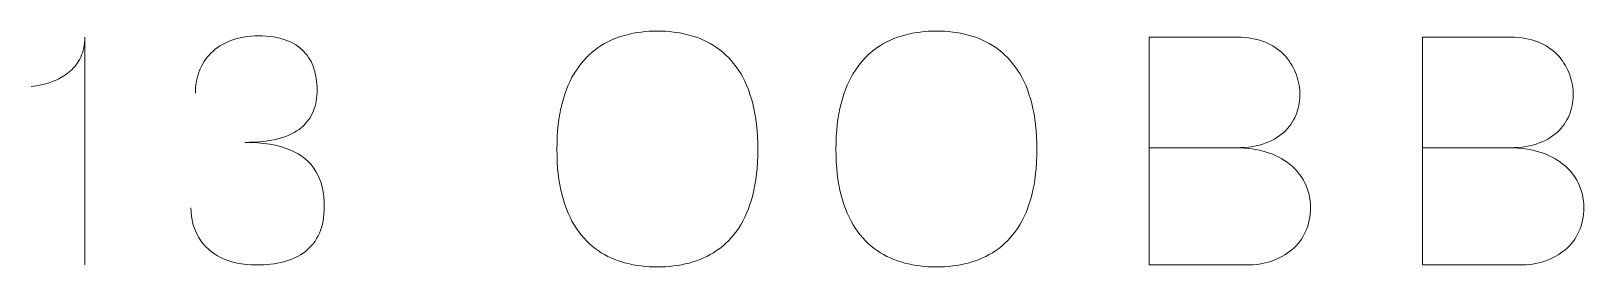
# Model space of a CAD drawing. Header units: centimetres. Extents: x -34 to 90, y -76 to 139.
# Drawn here: x 43.462 to 47.623, y 7.334 to 7.966 of the extents above; entities that cross this region are included whole.
import ezdxf

# ---------------------------------------------------------------- set-up
doc = ezdxf.new("R2010")
doc.units = ezdxf.units.CM
doc.header["$MEASUREMENT"] = 0
doc.layers.add('Layer 1', color=7, linetype='Continuous')

msp = doc.modelspace()

# ---------------------------------------------------------------- linework, layer by layer
at = {"layer": 'Layer 1', "color": 30, "lineweight": 9}
for points, knots in [([(43.60641, 7.33927), (43.60641, 7.33927), (43.60641, 7.94972), (43.60641, 7.94972), (43.60641, 7.94972), (43.60627, 7.92898), (43.6026, 7.9112), (43.59555, 7.89638), (43.59555, 7.89638), (43.58863, 7.88142), (43.57946, 7.86914), (43.56817, 7.85927), (43.56817, 7.85927), (43.55688, 7.84939), (43.54475, 7.84149), (43.53177, 7.83556), (43.53177, 7.83556), (43.51878, 7.82977), (43.50622, 7.8254), (43.49409, 7.82272), (43.49409, 7.82272), (43.48181, 7.8199), (43.47137, 7.8182), (43.46248, 7.81764), (43.46248, 7.81764), (43.47137, 7.8182), (43.48181, 7.8199), (43.49409, 7.82272), (43.49409, 7.82272), (43.50622, 7.8254), (43.51878, 7.82977), (43.53177, 7.83556), (43.53177, 7.83556), (43.54475, 7.84149), (43.55688, 7.84939), (43.56817, 7.85927), (43.56817, 7.85927), (43.57946, 7.86914), (43.58863, 7.88142), (43.59555, 7.89638), (43.59555, 7.89638), (43.6026, 7.9112), (43.60627, 7.92898), (43.60641, 7.94972), (43.60641, 7.94972), (43.60641, 7.94972), (43.60641, 7.33927), (43.60641, 7.33927)], [0, 0, 0, 0, 0.0833333, 0.0833333, 0.0833333, 0.0833333, 0.1666667, 0.1666667, 0.1666667, 0.1666667, 0.25, 0.25, 0.25, 0.25, 0.3333333, 0.3333333, 0.3333333, 0.3333333, 0.4166667, 0.4166667, 0.4166667, 0.4166667, 0.5, 0.5, 0.5, 0.5, 0.5833333, 0.5833333, 0.5833333, 0.5833333, 0.6666667, 0.6666667, 0.6666667, 0.6666667, 0.75, 0.75, 0.75, 0.75, 0.8333333, 0.8333333, 0.8333333, 0.8333333, 0.9166667, 0.9166667, 0.9166667, 0.9166667, 1, 1, 1, 1]), ([(43.8909, 7.49252), (43.89104, 7.46204), (43.8981, 7.43551), (43.91207, 7.41251), (43.91207, 7.41251), (43.92604, 7.38965), (43.94593, 7.37173), (43.9719, 7.35888), (43.9719, 7.35888), (43.99786, 7.34604), (44.02905, 7.33955), (44.06531, 7.33927), (44.06531, 7.33927), (44.09255, 7.33927), (44.11724, 7.34209), (44.13968, 7.34802), (44.13968, 7.34802), (44.16198, 7.35395), (44.18117, 7.36312), (44.19739, 7.37568), (44.19739, 7.37568), (44.21362, 7.38824), (44.22604, 7.40446), (44.23493, 7.42422), (44.23493, 7.42422), (44.24368, 7.44412), (44.24805, 7.46796), (44.2482, 7.4959), (44.2482, 7.4959), (44.24834, 7.53316), (44.24072, 7.56463), (44.22562, 7.59017), (44.22562, 7.59017), (44.21052, 7.61571), (44.18709, 7.6349), (44.15563, 7.64802), (44.15563, 7.64802), (44.12416, 7.66115), (44.0838, 7.66778), (44.03483, 7.66778), (44.03483, 7.66778), (44.07138, 7.66764), (44.102, 7.67102), (44.12698, 7.67794), (44.12698, 7.67794), (44.15182, 7.68485), (44.17171, 7.69459), (44.18667, 7.70729), (44.18667, 7.70729), (44.20163, 7.71985), (44.21249, 7.73481), (44.21898, 7.75202), (44.21898, 7.75202), (44.22562, 7.7691), (44.22886, 7.78786), (44.22872, 7.80833), (44.22872, 7.80833), (44.22886, 7.82879), (44.22604, 7.8477), (44.2204, 7.86519), (44.2204, 7.86519), (44.21489, 7.88269), (44.20586, 7.89807), (44.19358, 7.9112), (44.19358, 7.9112), (44.18131, 7.92432), (44.16508, 7.93462), (44.14518, 7.94196), (44.14518, 7.94196), (44.12515, 7.9493), (44.10073, 7.95296), (44.07209, 7.95311), (44.07209, 7.95311), (44.04358, 7.95296), (44.01861, 7.94873), (43.99744, 7.94055), (43.99744, 7.94055), (43.97613, 7.93236), (43.95863, 7.92121), (43.94452, 7.90696), (43.94452, 7.90696), (43.93055, 7.89271), (43.92011, 7.87648), (43.9132, 7.85814), (43.9132, 7.85814), (43.90614, 7.83979), (43.90275, 7.82032), (43.90275, 7.79986), (43.90275, 7.79986), (43.90275, 7.82032), (43.90614, 7.83979), (43.9132, 7.85814), (43.9132, 7.85814), (43.92011, 7.87648), (43.93055, 7.89271), (43.94452, 7.90696), (43.94452, 7.90696), (43.95863, 7.92121), (43.97613, 7.93236), (43.99744, 7.94055), (43.99744, 7.94055), (44.01861, 7.94873), (44.04358, 7.95296), (44.07209, 7.95311), (44.07209, 7.95311), (44.10073, 7.95296), (44.12515, 7.9493), (44.14518, 7.94196), (44.14518, 7.94196), (44.16508, 7.93462), (44.18131, 7.92432), (44.19358, 7.9112), (44.19358, 7.9112), (44.20586, 7.89807), (44.21489, 7.88269), (44.2204, 7.86519), (44.2204, 7.86519), (44.22604, 7.8477), (44.22886, 7.82879), (44.22872, 7.80833), (44.22872, 7.80833), (44.22886, 7.78786), (44.22562, 7.7691), (44.21898, 7.75202), (44.21898, 7.75202), (44.21249, 7.73481), (44.20163, 7.71985), (44.18667, 7.70729), (44.18667, 7.70729), (44.17171, 7.69459), (44.15182, 7.68485), (44.12698, 7.67794), (44.12698, 7.67794), (44.102, 7.67102), (44.07138, 7.66764), (44.03483, 7.66778), (44.03483, 7.66778), (44.0838, 7.66778), (44.12416, 7.66115), (44.15563, 7.64802), (44.15563, 7.64802), (44.18709, 7.6349), (44.21052, 7.61571), (44.22562, 7.59017), (44.22562, 7.59017), (44.24072, 7.56463), (44.24834, 7.53316), (44.2482, 7.4959), (44.2482, 7.4959), (44.24805, 7.46796), (44.24368, 7.44412), (44.23493, 7.42422), (44.23493, 7.42422), (44.22604, 7.40446), (44.21362, 7.38824), (44.19739, 7.37568), (44.19739, 7.37568), (44.18117, 7.36312), (44.16198, 7.35395), (44.13968, 7.34802), (44.13968, 7.34802), (44.11724, 7.34209), (44.09255, 7.33927), (44.06531, 7.33927), (44.06531, 7.33927), (44.02905, 7.33955), (43.99786, 7.34604), (43.9719, 7.35888), (43.9719, 7.35888), (43.94593, 7.37173), (43.92604, 7.38965), (43.91207, 7.41251), (43.91207, 7.41251), (43.8981, 7.43551), (43.89104, 7.46204), (43.8909, 7.49252)], [0, 0, 0, 0, 0.0227273, 0.0227273, 0.0227273, 0.0227273, 0.0454545, 0.0454545, 0.0454545, 0.0454545, 0.0681818, 0.0681818, 0.0681818, 0.0681818, 0.0909091, 0.0909091, 0.0909091, 0.0909091, 0.1136364, 0.1136364, 0.1136364, 0.1136364, 0.1363636, 0.1363636, 0.1363636, 0.1363636, 0.1590909, 0.1590909, 0.1590909, 0.1590909, 0.1818182, 0.1818182, 0.1818182, 0.1818182, 0.2045455, 0.2045455, 0.2045455, 0.2045455, 0.2272727, 0.2272727, 0.2272727, 0.2272727, 0.25, 0.25, 0.25, 0.25, 0.2727273, 0.2727273, 0.2727273, 0.2727273, 0.2954545, 0.2954545, 0.2954545, 0.2954545, 0.3181818, 0.3181818, 0.3181818, 0.3181818, 0.3409091, 0.3409091, 0.3409091, 0.3409091, 0.3636364, 0.3636364, 0.3636364, 0.3636364, 0.3863636, 0.3863636, 0.3863636, 0.3863636, 0.4090909, 0.4090909, 0.4090909, 0.4090909, 0.4318182, 0.4318182, 0.4318182, 0.4318182, 0.4545455, 0.4545455, 0.4545455, 0.4545455, 0.4772727, 0.4772727, 0.4772727, 0.4772727, 0.5, 0.5, 0.5, 0.5, 0.5227273, 0.5227273, 0.5227273, 0.5227273, 0.5454545, 0.5454545, 0.5454545, 0.5454545, 0.5681818, 0.5681818, 0.5681818, 0.5681818, 0.5909091, 0.5909091, 0.5909091, 0.5909091, 0.6136364, 0.6136364, 0.6136364, 0.6136364, 0.6363636, 0.6363636, 0.6363636, 0.6363636, 0.6590909, 0.6590909, 0.6590909, 0.6590909, 0.6818182, 0.6818182, 0.6818182, 0.6818182, 0.7045455, 0.7045455, 0.7045455, 0.7045455, 0.7272727, 0.7272727, 0.7272727, 0.7272727, 0.75, 0.75, 0.75, 0.75, 0.7727273, 0.7727273, 0.7727273, 0.7727273, 0.7954545, 0.7954545, 0.7954545, 0.7954545, 0.8181818, 0.8181818, 0.8181818, 0.8181818, 0.8409091, 0.8409091, 0.8409091, 0.8409091, 0.8636364, 0.8636364, 0.8636364, 0.8636364, 0.8863636, 0.8863636, 0.8863636, 0.8863636, 0.9090909, 0.9090909, 0.9090909, 0.9090909, 0.9318182, 0.9318182, 0.9318182, 0.9318182, 0.9545455, 0.9545455, 0.9545455, 0.9545455, 0.9772727, 0.9772727, 0.9772727, 0.9772727, 1, 1, 1, 1]), ([(45.14059, 7.33419), (45.17037, 7.33405), (45.19859, 7.33758), (45.22554, 7.34449), (45.22554, 7.34449), (45.25235, 7.35155), (45.27691, 7.36255), (45.29934, 7.37779), (45.29934, 7.37779), (45.32178, 7.39289), (45.34125, 7.41279), (45.35776, 7.43734), (45.35776, 7.43734), (45.37427, 7.4619), (45.38697, 7.49167), (45.396, 7.52667), (45.396, 7.52667), (45.40518, 7.56166), (45.40969, 7.60244), (45.40983, 7.64915), (45.40983, 7.64915), (45.40969, 7.69586), (45.40518, 7.73664), (45.396, 7.77178), (45.396, 7.77178), (45.38697, 7.80691), (45.37427, 7.83683), (45.35776, 7.86152), (45.35776, 7.86152), (45.34125, 7.88622), (45.32178, 7.90626), (45.29934, 7.92164), (45.29934, 7.92164), (45.27691, 7.93702), (45.25235, 7.94817), (45.22554, 7.95536), (45.22554, 7.95536), (45.19859, 7.96242), (45.17037, 7.96595), (45.14059, 7.96581), (45.14059, 7.96581), (45.11082, 7.96595), (45.08259, 7.96242), (45.05564, 7.95536), (45.05564, 7.95536), (45.02883, 7.94817), (45.00428, 7.93702), (44.98184, 7.92164), (44.98184, 7.92164), (44.9594, 7.90626), (44.93993, 7.88622), (44.92342, 7.86152), (44.92342, 7.86152), (44.90691, 7.83683), (44.89421, 7.80691), (44.88518, 7.77178), (44.88518, 7.77178), (44.87601, 7.73664), (44.87149, 7.69586), (44.87135, 7.64915), (44.87135, 7.64915), (44.87149, 7.60244), (44.87601, 7.56166), (44.88518, 7.52667), (44.88518, 7.52667), (44.89421, 7.49167), (44.90691, 7.4619), (44.92342, 7.43734), (44.92342, 7.43734), (44.93993, 7.41279), (44.9594, 7.39289), (44.98184, 7.37779), (44.98184, 7.37779), (45.00428, 7.36255), (45.02883, 7.35155), (45.05564, 7.34449), (45.05564, 7.34449), (45.08259, 7.33758), (45.11082, 7.33405), (45.14059, 7.33419)], [0, 0, 0, 0, 0.05, 0.05, 0.05, 0.05, 0.1, 0.1, 0.1, 0.1, 0.15, 0.15, 0.15, 0.15, 0.2, 0.2, 0.2, 0.2, 0.25, 0.25, 0.25, 0.25, 0.3, 0.3, 0.3, 0.3, 0.35, 0.35, 0.35, 0.35, 0.4, 0.4, 0.4, 0.4, 0.45, 0.45, 0.45, 0.45, 0.5, 0.5, 0.5, 0.5, 0.55, 0.55, 0.55, 0.55, 0.6, 0.6, 0.6, 0.6, 0.65, 0.65, 0.65, 0.65, 0.7, 0.7, 0.7, 0.7, 0.75, 0.75, 0.75, 0.75, 0.8, 0.8, 0.8, 0.8, 0.85, 0.85, 0.85, 0.85, 0.9, 0.9, 0.9, 0.9, 0.95, 0.95, 0.95, 0.95, 1, 1, 1, 1]), ([(45.14059, 7.33419), (45.17037, 7.33405), (45.19859, 7.33758), (45.22554, 7.34449), (45.22554, 7.34449), (45.25235, 7.35155), (45.27691, 7.36255), (45.29934, 7.37779), (45.29934, 7.37779), (45.32178, 7.39289), (45.34125, 7.41279), (45.35776, 7.43734), (45.35776, 7.43734), (45.37427, 7.4619), (45.38697, 7.49167), (45.396, 7.52667), (45.396, 7.52667), (45.40518, 7.56166), (45.40969, 7.60244), (45.40983, 7.64915), (45.40983, 7.64915), (45.40969, 7.69586), (45.40518, 7.73664), (45.396, 7.77178), (45.396, 7.77178), (45.38697, 7.80691), (45.37427, 7.83683), (45.35776, 7.86152), (45.35776, 7.86152), (45.34125, 7.88622), (45.32178, 7.90626), (45.29934, 7.92164), (45.29934, 7.92164), (45.27691, 7.93702), (45.25235, 7.94817), (45.22554, 7.95536), (45.22554, 7.95536), (45.19859, 7.96242), (45.17037, 7.96595), (45.14059, 7.96581), (45.14059, 7.96581), (45.11082, 7.96595), (45.08259, 7.96242), (45.05564, 7.95536), (45.05564, 7.95536), (45.02883, 7.94817), (45.00428, 7.93702), (44.98184, 7.92164), (44.98184, 7.92164), (44.9594, 7.90626), (44.93993, 7.88622), (44.92342, 7.86152), (44.92342, 7.86152), (44.90691, 7.83683), (44.89421, 7.80691), (44.88518, 7.77178), (44.88518, 7.77178), (44.87601, 7.73664), (44.87149, 7.69586), (44.87135, 7.64915), (44.87135, 7.64915), (44.87149, 7.60244), (44.87601, 7.56166), (44.88518, 7.52667), (44.88518, 7.52667), (44.89421, 7.49167), (44.90691, 7.4619), (44.92342, 7.43734), (44.92342, 7.43734), (44.93993, 7.41279), (44.9594, 7.39289), (44.98184, 7.37779), (44.98184, 7.37779), (45.00428, 7.36255), (45.02883, 7.35155), (45.05564, 7.34449), (45.05564, 7.34449), (45.08259, 7.33758), (45.11082, 7.33405), (45.14059, 7.33419)], [0, 0, 0, 0, 0.05, 0.05, 0.05, 0.05, 0.1, 0.1, 0.1, 0.1, 0.15, 0.15, 0.15, 0.15, 0.2, 0.2, 0.2, 0.2, 0.25, 0.25, 0.25, 0.25, 0.3, 0.3, 0.3, 0.3, 0.35, 0.35, 0.35, 0.35, 0.4, 0.4, 0.4, 0.4, 0.45, 0.45, 0.45, 0.45, 0.5, 0.5, 0.5, 0.5, 0.55, 0.55, 0.55, 0.55, 0.6, 0.6, 0.6, 0.6, 0.65, 0.65, 0.65, 0.65, 0.7, 0.7, 0.7, 0.7, 0.75, 0.75, 0.75, 0.75, 0.8, 0.8, 0.8, 0.8, 0.85, 0.85, 0.85, 0.85, 0.9, 0.9, 0.9, 0.9, 0.95, 0.95, 0.95, 0.95, 1, 1, 1, 1]), ([(45.8882, 7.33419), (45.91798, 7.33405), (45.9462, 7.33758), (45.97315, 7.34449), (45.97315, 7.34449), (45.99996, 7.35155), (46.02452, 7.36255), (46.04695, 7.37779), (46.04695, 7.37779), (46.06939, 7.39289), (46.08886, 7.41279), (46.10537, 7.43734), (46.10537, 7.43734), (46.12188, 7.4619), (46.13458, 7.49167), (46.14361, 7.52667), (46.14361, 7.52667), (46.15279, 7.56166), (46.1573, 7.60244), (46.15744, 7.64915), (46.15744, 7.64915), (46.1573, 7.69586), (46.15279, 7.73664), (46.14361, 7.77178), (46.14361, 7.77178), (46.13458, 7.80691), (46.12188, 7.83683), (46.10537, 7.86152), (46.10537, 7.86152), (46.08886, 7.88622), (46.06939, 7.90626), (46.04695, 7.92164), (46.04695, 7.92164), (46.02452, 7.93702), (45.99996, 7.94817), (45.97315, 7.95536), (45.97315, 7.95536), (45.9462, 7.96242), (45.91798, 7.96595), (45.8882, 7.96581), (45.8882, 7.96581), (45.85843, 7.96595), (45.8302, 7.96242), (45.80325, 7.95536), (45.80325, 7.95536), (45.77644, 7.94817), (45.75189, 7.93702), (45.72945, 7.92164), (45.72945, 7.92164), (45.70701, 7.90626), (45.68754, 7.88622), (45.67103, 7.86152), (45.67103, 7.86152), (45.65452, 7.83683), (45.64182, 7.80691), (45.63279, 7.77178), (45.63279, 7.77178), (45.62362, 7.73664), (45.6191, 7.69586), (45.61896, 7.64915), (45.61896, 7.64915), (45.6191, 7.60244), (45.62362, 7.56166), (45.63279, 7.52667), (45.63279, 7.52667), (45.64182, 7.49167), (45.65452, 7.4619), (45.67103, 7.43734), (45.67103, 7.43734), (45.68754, 7.41279), (45.70701, 7.39289), (45.72945, 7.37779), (45.72945, 7.37779), (45.75189, 7.36255), (45.77644, 7.35155), (45.80325, 7.34449), (45.80325, 7.34449), (45.8302, 7.33758), (45.85843, 7.33405), (45.8882, 7.33419)], [0, 0, 0, 0, 0.05, 0.05, 0.05, 0.05, 0.1, 0.1, 0.1, 0.1, 0.15, 0.15, 0.15, 0.15, 0.2, 0.2, 0.2, 0.2, 0.25, 0.25, 0.25, 0.25, 0.3, 0.3, 0.3, 0.3, 0.35, 0.35, 0.35, 0.35, 0.4, 0.4, 0.4, 0.4, 0.45, 0.45, 0.45, 0.45, 0.5, 0.5, 0.5, 0.5, 0.55, 0.55, 0.55, 0.55, 0.6, 0.6, 0.6, 0.6, 0.65, 0.65, 0.65, 0.65, 0.7, 0.7, 0.7, 0.7, 0.75, 0.75, 0.75, 0.75, 0.8, 0.8, 0.8, 0.8, 0.85, 0.85, 0.85, 0.85, 0.9, 0.9, 0.9, 0.9, 0.95, 0.95, 0.95, 0.95, 1, 1, 1, 1]), ([(45.8882, 7.33419), (45.91798, 7.33405), (45.9462, 7.33758), (45.97315, 7.34449), (45.97315, 7.34449), (45.99996, 7.35155), (46.02452, 7.36255), (46.04695, 7.37779), (46.04695, 7.37779), (46.06939, 7.39289), (46.08886, 7.41279), (46.10537, 7.43734), (46.10537, 7.43734), (46.12188, 7.4619), (46.13458, 7.49167), (46.14361, 7.52667), (46.14361, 7.52667), (46.15279, 7.56166), (46.1573, 7.60244), (46.15744, 7.64915), (46.15744, 7.64915), (46.1573, 7.69586), (46.15279, 7.73664), (46.14361, 7.77178), (46.14361, 7.77178), (46.13458, 7.80691), (46.12188, 7.83683), (46.10537, 7.86152), (46.10537, 7.86152), (46.08886, 7.88622), (46.06939, 7.90626), (46.04695, 7.92164), (46.04695, 7.92164), (46.02452, 7.93702), (45.99996, 7.94817), (45.97315, 7.95536), (45.97315, 7.95536), (45.9462, 7.96242), (45.91798, 7.96595), (45.8882, 7.96581), (45.8882, 7.96581), (45.85843, 7.96595), (45.8302, 7.96242), (45.80325, 7.95536), (45.80325, 7.95536), (45.77644, 7.94817), (45.75189, 7.93702), (45.72945, 7.92164), (45.72945, 7.92164), (45.70701, 7.90626), (45.68754, 7.88622), (45.67103, 7.86152), (45.67103, 7.86152), (45.65452, 7.83683), (45.64182, 7.80691), (45.63279, 7.77178), (45.63279, 7.77178), (45.62362, 7.73664), (45.6191, 7.69586), (45.61896, 7.64915), (45.61896, 7.64915), (45.6191, 7.60244), (45.62362, 7.56166), (45.63279, 7.52667), (45.63279, 7.52667), (45.64182, 7.49167), (45.65452, 7.4619), (45.67103, 7.43734), (45.67103, 7.43734), (45.68754, 7.41279), (45.70701, 7.39289), (45.72945, 7.37779), (45.72945, 7.37779), (45.75189, 7.36255), (45.77644, 7.35155), (45.80325, 7.34449), (45.80325, 7.34449), (45.8302, 7.33758), (45.85843, 7.33405), (45.8882, 7.33419)], [0, 0, 0, 0, 0.05, 0.05, 0.05, 0.05, 0.1, 0.1, 0.1, 0.1, 0.15, 0.15, 0.15, 0.15, 0.2, 0.2, 0.2, 0.2, 0.25, 0.25, 0.25, 0.25, 0.3, 0.3, 0.3, 0.3, 0.35, 0.35, 0.35, 0.35, 0.4, 0.4, 0.4, 0.4, 0.45, 0.45, 0.45, 0.45, 0.5, 0.5, 0.5, 0.5, 0.55, 0.55, 0.55, 0.55, 0.6, 0.6, 0.6, 0.6, 0.65, 0.65, 0.65, 0.65, 0.7, 0.7, 0.7, 0.7, 0.75, 0.75, 0.75, 0.75, 0.8, 0.8, 0.8, 0.8, 0.85, 0.85, 0.85, 0.85, 0.9, 0.9, 0.9, 0.9, 0.95, 0.95, 0.95, 0.95, 1, 1, 1, 1]), ([(46.45801, 7.65338), (46.45801, 7.65338), (46.69254, 7.65338), (46.69254, 7.65338), (46.69254, 7.65338), (46.72302, 7.65353), (46.74898, 7.65776), (46.77086, 7.66608), (46.77086, 7.66608), (46.79259, 7.67427), (46.81023, 7.68542), (46.82391, 7.69939), (46.82391, 7.69939), (46.8376, 7.71336), (46.84748, 7.72916), (46.85369, 7.74666), (46.85369, 7.74666), (46.85976, 7.76402), (46.86258, 7.78208), (46.86187, 7.80071), (46.86187, 7.80071), (46.86103, 7.81933), (46.85707, 7.83739), (46.85002, 7.85503), (46.85002, 7.85503), (46.8431, 7.87267), (46.83266, 7.88862), (46.81897, 7.90287), (46.81897, 7.90287), (46.80529, 7.91712), (46.78821, 7.92841), (46.76747, 7.93674), (46.76747, 7.93674), (46.74673, 7.9452), (46.72231, 7.94958), (46.69423, 7.94972), (46.69423, 7.94972), (46.69423, 7.94972), (46.45801, 7.94972), (46.45801, 7.94972), (46.45801, 7.94972), (46.45801, 7.94972), (46.45801, 7.33927), (46.45801, 7.33927), (46.45801, 7.33927), (46.45801, 7.33927), (46.71794, 7.33927), (46.71794, 7.33927), (46.71794, 7.33927), (46.74221, 7.33927), (46.76479, 7.3428), (46.78567, 7.34971), (46.78567, 7.34971), (46.80656, 7.35677), (46.82476, 7.36679), (46.84056, 7.38019), (46.84056, 7.38019), (46.85623, 7.39346), (46.8685, 7.40954), (46.87725, 7.42859), (46.87725, 7.42859), (46.886, 7.44764), (46.89052, 7.46923), (46.89066, 7.49336), (46.89066, 7.49336), (46.89009, 7.51764), (46.88501, 7.53951), (46.87528, 7.55912), (46.87528, 7.55912), (46.86554, 7.57874), (46.85199, 7.59553), (46.8345, 7.60964), (46.8345, 7.60964), (46.817, 7.62361), (46.79611, 7.63448), (46.77213, 7.64195), (46.77213, 7.64195), (46.74814, 7.64943), (46.72161, 7.65324), (46.69254, 7.65338), (46.69254, 7.65338), (46.72161, 7.65324), (46.74814, 7.64943), (46.77213, 7.64195), (46.77213, 7.64195), (46.79611, 7.63448), (46.817, 7.62361), (46.8345, 7.60964), (46.8345, 7.60964), (46.85199, 7.59553), (46.86554, 7.57874), (46.87528, 7.55912), (46.87528, 7.55912), (46.88501, 7.53951), (46.89009, 7.51764), (46.89066, 7.49336), (46.89066, 7.49336), (46.89052, 7.46923), (46.886, 7.44764), (46.87725, 7.42859), (46.87725, 7.42859), (46.8685, 7.40954), (46.85623, 7.39346), (46.84056, 7.38019), (46.84056, 7.38019), (46.82476, 7.36679), (46.80656, 7.35677), (46.78567, 7.34971), (46.78567, 7.34971), (46.76479, 7.3428), (46.74221, 7.33927), (46.71794, 7.33927), (46.71794, 7.33927), (46.71794, 7.33927), (46.45801, 7.33927), (46.45801, 7.33927), (46.45801, 7.33927), (46.45801, 7.33927), (46.45801, 7.94972), (46.45801, 7.94972), (46.45801, 7.94972), (46.45801, 7.94972), (46.69423, 7.94972), (46.69423, 7.94972), (46.69423, 7.94972), (46.72231, 7.94958), (46.74673, 7.9452), (46.76747, 7.93674), (46.76747, 7.93674), (46.78821, 7.92841), (46.80529, 7.91712), (46.81897, 7.90287), (46.81897, 7.90287), (46.83266, 7.88862), (46.8431, 7.87267), (46.85002, 7.85503), (46.85002, 7.85503), (46.85707, 7.83739), (46.86103, 7.81933), (46.86187, 7.80071), (46.86187, 7.80071), (46.86258, 7.78208), (46.85976, 7.76402), (46.85369, 7.74666), (46.85369, 7.74666), (46.84748, 7.72916), (46.8376, 7.71336), (46.82391, 7.69939), (46.82391, 7.69939), (46.81023, 7.68542), (46.79259, 7.67427), (46.77086, 7.66608), (46.77086, 7.66608), (46.74898, 7.65776), (46.72302, 7.65353), (46.69254, 7.65338), (46.69254, 7.65338), (46.69254, 7.65338), (46.45801, 7.65338), (46.45801, 7.65338)], [0, 0, 0, 0, 0.025, 0.025, 0.025, 0.025, 0.05, 0.05, 0.05, 0.05, 0.075, 0.075, 0.075, 0.075, 0.1, 0.1, 0.1, 0.1, 0.125, 0.125, 0.125, 0.125, 0.15, 0.15, 0.15, 0.15, 0.175, 0.175, 0.175, 0.175, 0.2, 0.2, 0.2, 0.2, 0.225, 0.225, 0.225, 0.225, 0.25, 0.25, 0.25, 0.25, 0.275, 0.275, 0.275, 0.275, 0.3, 0.3, 0.3, 0.3, 0.325, 0.325, 0.325, 0.325, 0.35, 0.35, 0.35, 0.35, 0.375, 0.375, 0.375, 0.375, 0.4, 0.4, 0.4, 0.4, 0.425, 0.425, 0.425, 0.425, 0.45, 0.45, 0.45, 0.45, 0.475, 0.475, 0.475, 0.475, 0.5, 0.5, 0.5, 0.5, 0.525, 0.525, 0.525, 0.525, 0.55, 0.55, 0.55, 0.55, 0.575, 0.575, 0.575, 0.575, 0.6, 0.6, 0.6, 0.6, 0.625, 0.625, 0.625, 0.625, 0.65, 0.65, 0.65, 0.65, 0.675, 0.675, 0.675, 0.675, 0.7, 0.7, 0.7, 0.7, 0.725, 0.725, 0.725, 0.725, 0.75, 0.75, 0.75, 0.75, 0.775, 0.775, 0.775, 0.775, 0.8, 0.8, 0.8, 0.8, 0.825, 0.825, 0.825, 0.825, 0.85, 0.85, 0.85, 0.85, 0.875, 0.875, 0.875, 0.875, 0.9, 0.9, 0.9, 0.9, 0.925, 0.925, 0.925, 0.925, 0.95, 0.95, 0.95, 0.95, 0.975, 0.975, 0.975, 0.975, 1, 1, 1, 1]), ([(47.19038, 7.65338), (47.19038, 7.65338), (47.42491, 7.65338), (47.42491, 7.65338), (47.42491, 7.65338), (47.45539, 7.65353), (47.48135, 7.65776), (47.50323, 7.66608), (47.50323, 7.66608), (47.52496, 7.67427), (47.5426, 7.68542), (47.55628, 7.69939), (47.55628, 7.69939), (47.56997, 7.71336), (47.57985, 7.72916), (47.58606, 7.74666), (47.58606, 7.74666), (47.59213, 7.76402), (47.59495, 7.78208), (47.59424, 7.80071), (47.59424, 7.80071), (47.5934, 7.81933), (47.58944, 7.83739), (47.58239, 7.85503), (47.58239, 7.85503), (47.57547, 7.87267), (47.56503, 7.88862), (47.55134, 7.90287), (47.55134, 7.90287), (47.53766, 7.91712), (47.52058, 7.92841), (47.49984, 7.93674), (47.49984, 7.93674), (47.4791, 7.9452), (47.45468, 7.94958), (47.4266, 7.94972), (47.4266, 7.94972), (47.4266, 7.94972), (47.19038, 7.94972), (47.19038, 7.94972), (47.19038, 7.94972), (47.19038, 7.94972), (47.19038, 7.33927), (47.19038, 7.33927), (47.19038, 7.33927), (47.19038, 7.33927), (47.45031, 7.33927), (47.45031, 7.33927), (47.45031, 7.33927), (47.47458, 7.33927), (47.49716, 7.3428), (47.51804, 7.34971), (47.51804, 7.34971), (47.53893, 7.35677), (47.55713, 7.36679), (47.57293, 7.38019), (47.57293, 7.38019), (47.5886, 7.39346), (47.60087, 7.40954), (47.60962, 7.42859), (47.60962, 7.42859), (47.61837, 7.44764), (47.62289, 7.46923), (47.62303, 7.49336), (47.62303, 7.49336), (47.62246, 7.51764), (47.61738, 7.53951), (47.60765, 7.55912), (47.60765, 7.55912), (47.59791, 7.57874), (47.58436, 7.59553), (47.56687, 7.60964), (47.56687, 7.60964), (47.54937, 7.62361), (47.52848, 7.63448), (47.5045, 7.64195), (47.5045, 7.64195), (47.48051, 7.64943), (47.45398, 7.65324), (47.42491, 7.65338), (47.42491, 7.65338), (47.45398, 7.65324), (47.48051, 7.64943), (47.5045, 7.64195), (47.5045, 7.64195), (47.52848, 7.63448), (47.54937, 7.62361), (47.56687, 7.60964), (47.56687, 7.60964), (47.58436, 7.59553), (47.59791, 7.57874), (47.60765, 7.55912), (47.60765, 7.55912), (47.61738, 7.53951), (47.62246, 7.51764), (47.62303, 7.49336), (47.62303, 7.49336), (47.62289, 7.46923), (47.61837, 7.44764), (47.60962, 7.42859), (47.60962, 7.42859), (47.60087, 7.40954), (47.5886, 7.39346), (47.57293, 7.38019), (47.57293, 7.38019), (47.55713, 7.36679), (47.53893, 7.35677), (47.51804, 7.34971), (47.51804, 7.34971), (47.49716, 7.3428), (47.47458, 7.33927), (47.45031, 7.33927), (47.45031, 7.33927), (47.45031, 7.33927), (47.19038, 7.33927), (47.19038, 7.33927), (47.19038, 7.33927), (47.19038, 7.33927), (47.19038, 7.94972), (47.19038, 7.94972), (47.19038, 7.94972), (47.19038, 7.94972), (47.4266, 7.94972), (47.4266, 7.94972), (47.4266, 7.94972), (47.45468, 7.94958), (47.4791, 7.9452), (47.49984, 7.93674), (47.49984, 7.93674), (47.52058, 7.92841), (47.53766, 7.91712), (47.55134, 7.90287), (47.55134, 7.90287), (47.56503, 7.88862), (47.57547, 7.87267), (47.58239, 7.85503), (47.58239, 7.85503), (47.58944, 7.83739), (47.5934, 7.81933), (47.59424, 7.80071), (47.59424, 7.80071), (47.59495, 7.78208), (47.59213, 7.76402), (47.58606, 7.74666), (47.58606, 7.74666), (47.57985, 7.72916), (47.56997, 7.71336), (47.55628, 7.69939), (47.55628, 7.69939), (47.5426, 7.68542), (47.52496, 7.67427), (47.50323, 7.66608), (47.50323, 7.66608), (47.48135, 7.65776), (47.45539, 7.65353), (47.42491, 7.65338), (47.42491, 7.65338), (47.42491, 7.65338), (47.19038, 7.65338), (47.19038, 7.65338)], [0, 0, 0, 0, 0.025, 0.025, 0.025, 0.025, 0.05, 0.05, 0.05, 0.05, 0.075, 0.075, 0.075, 0.075, 0.1, 0.1, 0.1, 0.1, 0.125, 0.125, 0.125, 0.125, 0.15, 0.15, 0.15, 0.15, 0.175, 0.175, 0.175, 0.175, 0.2, 0.2, 0.2, 0.2, 0.225, 0.225, 0.225, 0.225, 0.25, 0.25, 0.25, 0.25, 0.275, 0.275, 0.275, 0.275, 0.3, 0.3, 0.3, 0.3, 0.325, 0.325, 0.325, 0.325, 0.35, 0.35, 0.35, 0.35, 0.375, 0.375, 0.375, 0.375, 0.4, 0.4, 0.4, 0.4, 0.425, 0.425, 0.425, 0.425, 0.45, 0.45, 0.45, 0.45, 0.475, 0.475, 0.475, 0.475, 0.5, 0.5, 0.5, 0.5, 0.525, 0.525, 0.525, 0.525, 0.55, 0.55, 0.55, 0.55, 0.575, 0.575, 0.575, 0.575, 0.6, 0.6, 0.6, 0.6, 0.625, 0.625, 0.625, 0.625, 0.65, 0.65, 0.65, 0.65, 0.675, 0.675, 0.675, 0.675, 0.7, 0.7, 0.7, 0.7, 0.725, 0.725, 0.725, 0.725, 0.75, 0.75, 0.75, 0.75, 0.775, 0.775, 0.775, 0.775, 0.8, 0.8, 0.8, 0.8, 0.825, 0.825, 0.825, 0.825, 0.85, 0.85, 0.85, 0.85, 0.875, 0.875, 0.875, 0.875, 0.9, 0.9, 0.9, 0.9, 0.925, 0.925, 0.925, 0.925, 0.95, 0.95, 0.95, 0.95, 0.975, 0.975, 0.975, 0.975, 1, 1, 1, 1])]:
    msp.add_open_spline(points, degree=3, knots=knots, dxfattribs=at)

doc.saveas('drawing.dxf')
